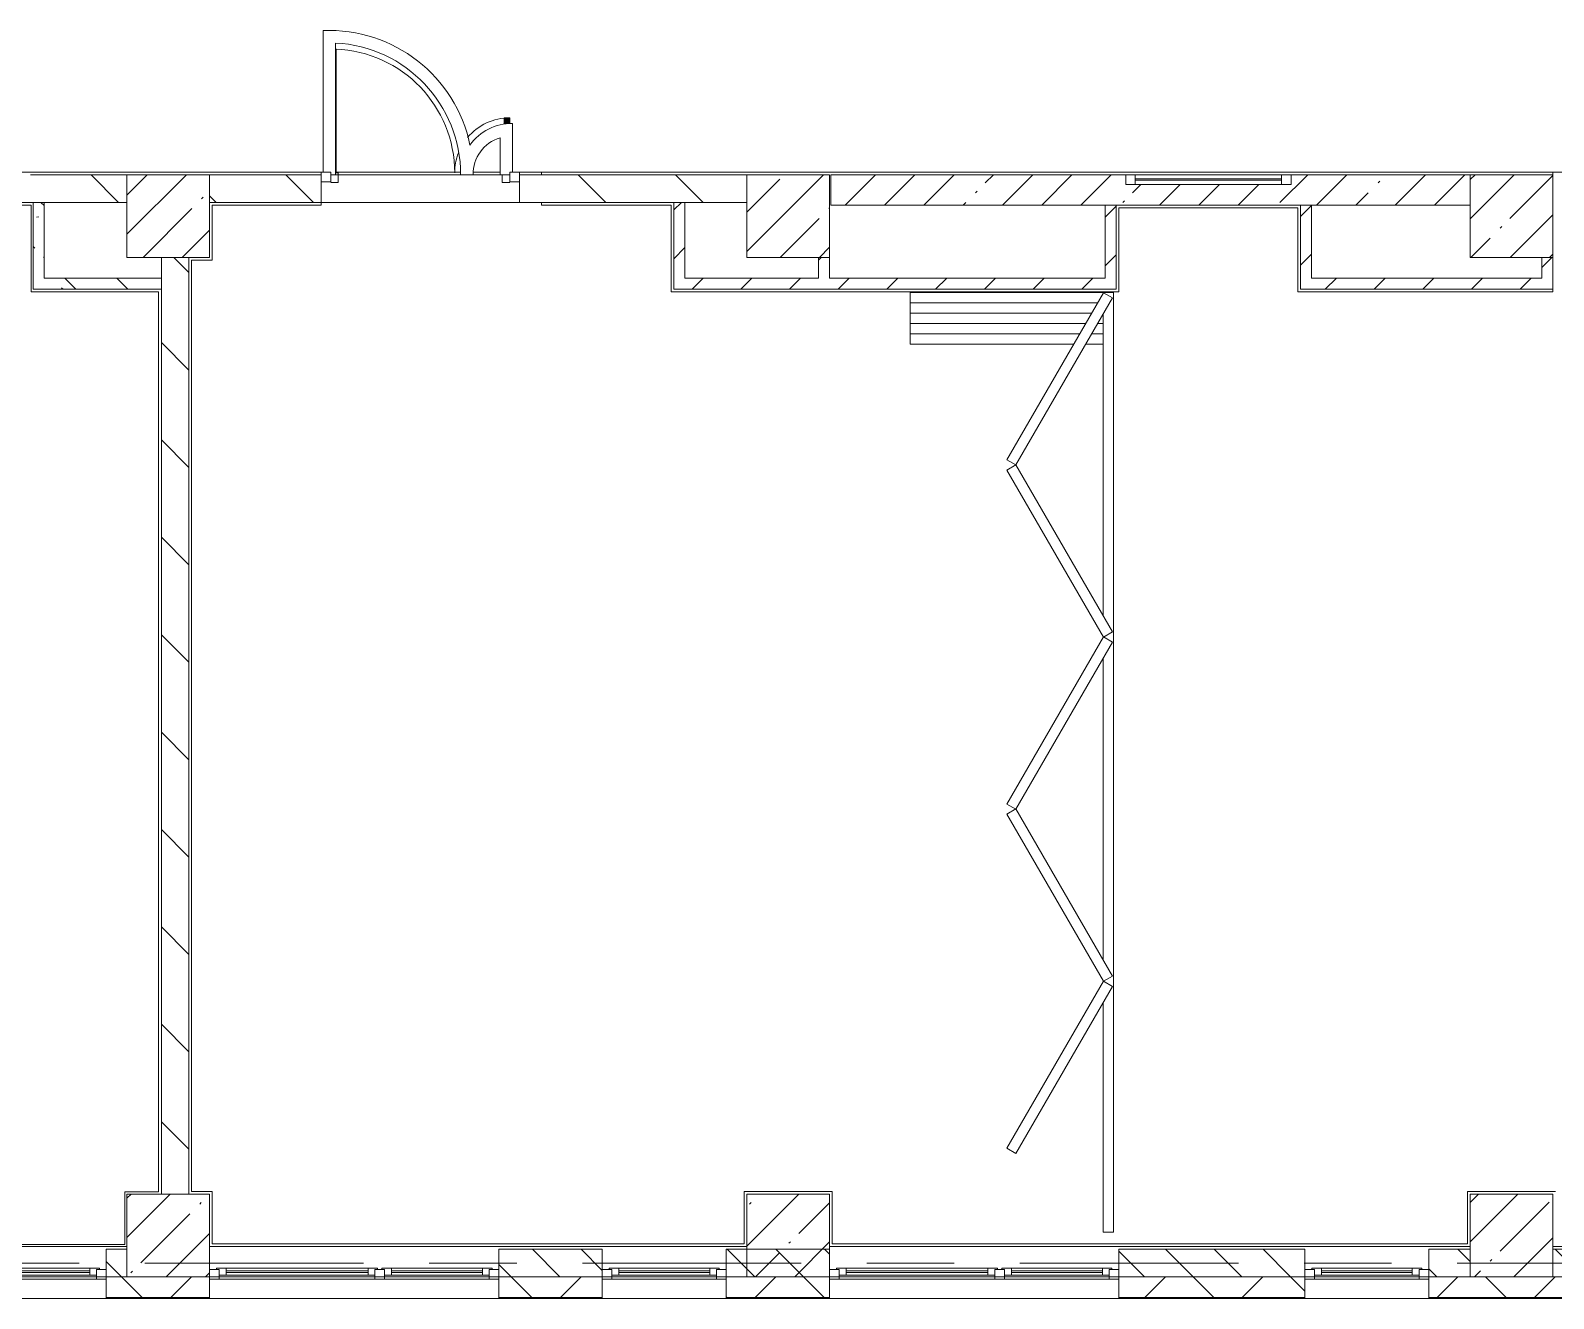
# Model space of a CAD drawing. Header units: millimetres. Extents: x 35224 to 234359, y -8553 to 29000.
# Drawn here: x 118809 to 129864, y -258 to 8948 of the extents above; entities that cross this region are included whole.
import ezdxf

# ---------------------------------------------------------------- set-up
doc = ezdxf.new("R2010")
doc.units = ezdxf.units.MM
doc.linetypes.add('Осевая', pattern=[3175, 635, -476.25, 1587.5, -476.25])
for name, color, linetype, lineweight, true_color in [('A-DETL-GENF-3', 7, 'Continuous', 5, 0xaaaaaa), ('A-DOOR-2', 7, 'Continuous', 5, 0xaaaaaa), ('A-DOOR-3', 7, 'Continuous', 5, 0xe2e2e2), ('A-DOOR-FRAM-3', 7, 'Continuous', 5, 0xaaaaaa), ('A-FLOR-2', 7, 'Continuous', 5, 0xaaaaaa), ('I-WALL-4', 7, 'Continuous', 5, 0x787878)]:
    doc.layers.add(name, color=color, linetype=linetype, lineweight=lineweight, true_color=true_color)
for name, color, linetype, lineweight in [('A-GLAZ-1', 7, 'Continuous', 5), ('A-GLAZ-CWMG-3', 7, 'Continuous', 5), ('A-WALL', 7, 'Continuous', 9), ('A-WALL-4', 7, 'Continuous', 5), ('I-WALL-3', 7, 'Continuous', 5), ('S-COLS-1', 7, 'Continuous', 5), ('Оси-2', 7, 'Осевая', 9)]:
    doc.layers.add(name, color=color, linetype=linetype, lineweight=lineweight)
pattern_1 = [(135, (107348.7, 0), (-353.553, -353.553), [])]
pattern_2 = [(45, (107348.7, 0), (-176.7767, 176.7767), [])]
pattern_3 = [(135, (107348.7, 0), (-377.17, -377.17), [533.4, -88.9, 17.78, -88.9]), (135, (107348.7, 376.94), (-377.17, -377.17), []), (50, (107348.7, 0), (637.645, -55.787), [66.675, -733.425]), (355, (107348.7, 0), (-123.35, 668.7), [53.34, -586.74]), (100.451, (107401.8, -4.65), (514.3, 612.908), [56.665, -623.315]), (46.184, (107348.7, 177.8), (948.776, -147.15), [100.01, -1100.14]), (96.636, (107427.8, 165.5), (830.91, 865.997), [85, -934.97]), (351.184, (107348.7, 177.8), (830.92, 865.99), [80.01, -880.11]), (21, (107437.6, 133.35), (530.65, -357.928), [66.675, -733.425]), (326, (107437.6, 133.35), (216.308, 644.658), [53.34, -586.74]), (71.451, (107481.8, 103.5), (746.96, 286.724), [56.665, -623.315]), (37.5, (107348.7, 0), (10.8105, 295.9426), [16.764, -562.864, 16.764, -578.866, -588.962]), (37.5, (107348.7, 0), (10.8105, 295.9426), [-1175.258, 16.764, -572.198]), (7.5, (107348.7, 0), (233.869, 350.632), [16.764, -322.834, 16.764, -549.529, -224.472]), (7.5, (107348.7, 0), (233.869, 350.632), [-905.891, 16.764, -207.708]), (327.5, (107150.44, 0), (474.568, -20.0513), [16.764, -205.486, 16.764, -676.656, -920.115]), (327.5, (107150.44, 0), (474.568, -20.0513), [-915.67, 16.764, -903.351]), (317.5, (107061.54, 0), (518.452, 88.993), [16.764, -272.161, 16.764, -443.738, -653.415]), (317.5, (107061.54, 0), (518.452, 88.993), [-749.427, 16.764, -636.65])]
pattern_4 = [(45, (107348.7, 0), (-285.123, 285.123), []), (45, (107633.8, 0), (-285.123, 285.123), [504.031, -100.806, 16.764, -84.042])]

# ---------------------------------------------------------------- blocks, each defined once
blk = doc.blocks.new('120_Окно_СКБ_1Ст - 120_Окно_СКБ_1Ст 900х2500_h_-22445987-3_7_2_птичка')
at = {"layer": 'A-GLAZ-1'}
for p, q in [((-450, -127), (-450, -57)), ((-450, -57), (-380, -57)), ((450, -57), (-450, -57)), ((-380, -57), (-380, -127)), ((380, -87), (-380, -87)), ((-380, -87), (-380, -127)), ((-330, -137), (-330, -87)), ((-330, -107), (330, -107)), ((330, -137), (330, -87)), ((380, -127), (380, -57)), ((380, -57), (450, -57)), ((380, -127), (380, -87)), ((450, -57), (450, -127)), ((-380, -127), (-450, -127)), ((-450, -127), (-400, -127)), ((-380, -127), (-400, -127)), ((-400, -127), (-400, -137)), ((-400, -137), (400, -137)), ((400, -137), (-400, -137)), ((330, -117), (-330, -117)), ((450, -127), (380, -127)), ((400, -127), (380, -127)), ((400, -127), (450, -127)), ((400, -137), (400, -127))]:
    blk.add_line(p, q, dxfattribs=at)
blk = doc.blocks.new('120_Окно_СКБ_2Ст - 120_Окно_СКБ_2Ст 2100х2500 _мал створка СЛЕВА_-V118-3_7_2_птичка')
at = {"layer": 'A-GLAZ-1'}
for p, q in [((-1050, -127), (-1050, -57)), ((-1050, -57), (-980, -57)), ((1050, -57), (-1050, -57)), ((-980, -57), (-980, -127)), ((-220, -87), (-980, -87)), ((-980, -87), (-980, -127)), ((-930, -137), (-930, -87)), ((-930, -107), (-270, -107)), ((-270, -137), (-270, -87)), ((-220, -127), (-220, -57)), ((-220, -57), (-150, -57)), ((-220, -127), (-220, -87)), ((-150, -57), (-150, -127)), ((980, -87), (-150, -87)), ((-150, -87), (-150, -127)), ((-100, -137), (-100, -87)), ((-100, -107), (930, -107)), ((930, -137), (930, -87)), ((980, -127), (980, -57)), ((980, -57), (1050, -57)), ((980, -127), (980, -87)), ((1050, -57), (1050, -127)), ((-980, -127), (-1050, -127)), ((-1050, -127), (-1000, -127)), ((-980, -127), (-1000, -127)), ((-1000, -127), (-1000, -137)), ((-1000, -137), (-200, -137)), ((-200, -137), (-1000, -137)), ((-270, -117), (-930, -117)), ((-150, -127), (-220, -127)), ((-200, -127), (-220, -127)), ((-200, -127), (-170, -127)), ((-200, -137), (-200, -127)), ((-150, -127), (-170, -127)), ((-170, -127), (-170, -137)), ((-170, -137), (1000, -137)), ((1000, -137), (-170, -137)), ((930, -117), (-100, -117)), ((1050, -127), (980, -127)), ((1000, -127), (980, -127)), ((1000, -127), (1050, -127)), ((1000, -137), (1000, -127))]:
    blk.add_line(p, q, dxfattribs=at)
blk = doc.blocks.new('120_Окно_СКБ_1Ст - 120_Окно_СКБ_1Ст 900х2500_h_-20664874-3_7_2_птичка')
at = {"layer": 'A-GLAZ-1'}
for p, q in [((-450, -127), (-450, -57)), ((-450, -57), (-380, -57)), ((450, -57), (-450, -57)), ((-380, -57), (-380, -127)), ((380, -87), (-380, -87)), ((-380, -87), (-380, -127)), ((-330, -137), (-330, -87)), ((-330, -107), (330, -107)), ((330, -137), (330, -87)), ((380, -127), (380, -57)), ((380, -57), (450, -57)), ((380, -127), (380, -87)), ((450, -57), (450, -127)), ((-380, -127), (-450, -127)), ((-450, -127), (-400, -127)), ((-380, -127), (-400, -127)), ((-400, -127), (-400, -137)), ((-400, -137), (400, -137)), ((400, -137), (-400, -137)), ((330, -117), (-330, -117)), ((450, -127), (380, -127)), ((400, -127), (380, -127)), ((400, -127), (450, -127)), ((400, -137), (400, -127))]:
    blk.add_line(p, q, dxfattribs=at)
blk = doc.blocks.new('DOR__перегородка__Прямоугольная - ТП-3_ Вн_ДПГ_6820х3300h-19315679-3_7_2_птичка')
at = {"layer": 'A-DOOR-2'}
for p, q in [((6445, 1474), (6820, 1474)), ((6445, 1474), (6445, 288)), ((6520, 1474), (6520, 244)), ((6595, 1474), (6595, 201)), ((6670, 1474), (6670, 158)), ((6745, 1474), (6745, 114)), ((6820, 1474), (6820, 0)), ((6445, 201), (6445, 75)), ((6520, 158), (6520, 75)), ((6595, 114), (6595, 75)), ((0, 75), (0, 0)), ((0, 75), (1664, 75)), ((0, 0), (6820, 0)), ((1814, 75), (1827, 75)), ((1977, 75), (4164, 75)), ((4314, 75), (4325, 75)), ((4475, 75), (6663, 75)), ((6813, 75), (6820, 75))]:
    blk.add_line(p, q, dxfattribs=at)
at = {"layer": 'A-DOOR-FRAM-3'}
for p, q in [((570, 707), (608, 772)), ((1783, 7), (570, 707)), ((608, 772), (1820, 72)), ((1821, 72), (3033, 772)), ((3071, 707), (1858, 7)), ((3033, 772), (3071, 707)), ((3070, 707), (3107, 772)), ((4282, 7), (3070, 707)), ((3107, 772), (4320, 72)), ((4319, 72), (5532, 772)), ((5569, 707), (4357, 7)), ((5532, 772), (5569, 707)), ((5569, 707), (5607, 772)), ((6781, 7), (5569, 707)), ((5607, 772), (6819, 72)), ((1820, 72), (1783, 7)), ((1858, 7), (1821, 72)), ((4320, 72), (4282, 7)), ((4357, 7), (4319, 72)), ((6819, 72), (6781, 7))]:
    blk.add_line(p, q, dxfattribs=at)
blk = doc.blocks.new('BSC_Колонна _Прямоугольная - 600х600-V216-3_7_2_птичка')
at = {"layer": 'S-COLS-1'}
h = blk.add_hatch(dxfattribs=at)
h.set_pattern_fill('FP_154', color=256, style=0, pattern_type=2)
h.set_pattern_definition([(45, (-22210, -7600), (-285.123, 285.123), []), (45, (-21924.88, -7600), (-285.123, 285.123), [504.031, -100.806, 16.764, -84.042])])
h.paths.add_polyline_path([(-300, -300), (300, -300), (300, 300), (-300, 300), (-300, 150)])
for p, q in [((300, 300), (-300, 300)), ((-300, 300), (-300, -300)), ((300, -300), (300, 300)), ((-300, -300), (300, -300))]:
    blk.add_line(p, q, dxfattribs=at)
blk = doc.blocks.new('BSC_Колонна _Прямоугольная - 600х600-V217-3_7_2_птичка')
at = {"layer": 'S-COLS-1'}
h = blk.add_hatch(dxfattribs=at)
h.set_pattern_fill('FP_155', color=256, style=0, pattern_type=2)
h.set_pattern_definition([(45, (-22210, -200), (-285.123, 285.123), []), (45, (-21924.88, -200), (-285.123, 285.123), [504.031, -100.806, 16.764, -84.042])])
h.paths.add_polyline_path([(-300, -300), (300, -300), (300, 300), (-300, 300)])
for p, q in [((300, 300), (-300, 300)), ((-300, 300), (-300, -300)), ((300, -300), (300, 300)), ((-300, -300), (300, -300))]:
    blk.add_line(p, q, dxfattribs=at)
blk = doc.blocks.new('BSC_Колонна _Прямоугольная - 600х600-20441433-3_7_2_птичка')
at = {"layer": 'S-COLS-1'}
h = blk.add_hatch(dxfattribs=at)
h.set_pattern_fill('FP_164', color=256, style=0, pattern_type=2)
h.set_pattern_definition([(45, (-12460, -7600), (-285.123, 285.123), []), (45, (-12174.88, -7600), (-285.123, 285.123), [504.031, -100.806, 16.764, -84.042])])
h.paths.add_polyline_path([(-300, -300), (300, -300), (300, 300), (-300, 300), (-300, 150)])
for p, q in [((300, 300), (-300, 300)), ((-300, 300), (-300, -300)), ((300, -300), (300, 300)), ((-300, -300), (300, -300))]:
    blk.add_line(p, q, dxfattribs=at)
blk = doc.blocks.new('BSC_Колонна _Прямоугольная - 600х600-V226-3_7_2_птичка')
at = {"layer": 'S-COLS-1'}
h = blk.add_hatch(dxfattribs=at)
h.set_pattern_fill('FP_165', color=256, style=0, pattern_type=2)
h.set_pattern_definition([(45, (-16960, -7600), (-285.123, 285.123), []), (45, (-16674.88, -7600), (-285.123, 285.123), [504.031, -100.806, 16.764, -84.042])])
h.paths.add_polyline_path([(-300, -300), (300, -300), (300, 300), (-300, 300)])
for p, q in [((300, 300), (-300, 300)), ((-300, 300), (-300, -300)), ((300, -300), (300, 300)), ((-300, -300), (300, -300))]:
    blk.add_line(p, q, dxfattribs=at)
blk = doc.blocks.new('120_Окно_СКБ_1Ст - 120_Окно_СКБ_1Ст 400х1200 EI30-24228621-3_7_2_птичка')
at = {"layer": 'A-GLAZ-1'}
for p, q in [((-600, 40), (-600, 110)), ((-600, 110), (-530, 110)), ((600, 110), (-600, 110)), ((-530, 40), (-600, 40)), ((-600, 40), (600, 40)), ((-530, 110), (-530, 40)), ((530, 80), (-530, 80)), ((530, 70), (-530, 70)), ((530, 40), (530, 110)), ((530, 110), (600, 110)), ((600, 40), (530, 40)), ((600, 110), (600, 40))]:
    blk.add_line(p, q, dxfattribs=at)
blk = doc.blocks.new('Прямоугольный импост - 50 x 70 мм-31927764-3_7_2_птичка')
at = {"layer": 'A-GLAZ-CWMG-3'}
for p, q in [((-70, 35), (0, 35)), ((-70, -35), (-70, 35)), ((0, 35), (0, -35)), ((0, -35), (-70, -35))]:
    blk.add_line(p, q, dxfattribs=at)
blk = doc.blocks.new('Дверь_Витражная_остекление_ - ДВН_ДАО_Главный вход_1200 в свету Д-22 _п_-31928779-3_7_2_птичка')
at = {"layer": 'A-DOOR-3'}
for points in [[(-615, 30), (-610, 30), (-615, 930)], [(610, 384), (650, 388), (650, 430), (610, 430), (610, 388)]]:
    blk.add_hatch(color=256, dxfattribs=at).paths.add_polyline_path(points)
at = {"layer": 'A-DETL-GENF-3'}
for p, q in [((-610, 30), (-610, 930)), ((650, 430), (610, 430)), ((610, 430), (610, 384)), ((650, 387), (650, 430)), ((-595, 30), (-615, 30)), ((-595, -40), (-595, 30)), ((595, -40), (595, 16)), ((-650, -40), (-595, -40)), ((650, -40), (595, -40))]:
    blk.add_line(p, q, dxfattribs=at)
at = {"layer": 'A-DOOR-2'}
blk.add_line((650, 430), (650, 387), dxfattribs=at)
for centre, radius, start, end in [((-650, 30), 900, 360, 87.7416), ((650, 30), 400, 90, 140.1159), ((650, 30), 400, 158.7261, 180)]:
    blk.add_arc(centre, radius, start, end, dxfattribs=at)
blk = doc.blocks.new('Прямоугольный импост - 50 x 70 мм-31701779-3_7_2_птичка')
at = {"layer": 'A-GLAZ-CWMG-3'}
for p, q in [((0, 35), (-70, 35)), ((-70, 35), (-70, -35)), ((0, -35), (0, 35)), ((-70, -35), (0, -35))]:
    blk.add_line(p, q, dxfattribs=at)

msp = doc.modelspace()

# ---------------------------------------------------------------- hatches: boundary and pattern name
at = {"layer": 'A-WALL-4'}
h = msp.add_hatch(dxfattribs=at)
h.set_pattern_fill('FP_91', color=256, style=0, pattern_type=2)
h.set_pattern_definition([(135, (107348.7, 0), (-176.7767, -176.7767), [])])
h.paths.add_polyline_path([(139458.7, -100), (139458.7, 100), (138231.5, 100), (138231.5, -100), (139048.1, -100)])
h.paths.add_polyline_path([(145338.7, -100), (145338.7, 100), (144771.7, 100), (144771.7, -100)])
h.paths.add_polyline_path([(137183.7, -100), (137331.5, -100), (137331.5, 100), (137158.4, 100), (137158.4, -100)])
h.paths.add_polyline_path([(143709.1, -100), (143871.7, -100), (143871.7, 100), (143318.7, 100), (143318.7, -100)])
h.paths.add_polyline_path([(140958.7, -100), (141218.7, -100), (141218.7, 100), (140958.7, 100), (140958.7, 39.5)])
h.paths.add_polyline_path([(126708.7, -100), (128058.7, -100), (128058.7, 100), (126708.7, 100)])
h.paths.add_polyline_path([(124132.8, -100), (124608.7, -100), (124608.7, 100), (123858.7, 100), (123858.7, -100)])
h.paths.add_polyline_path([(132522.6, -100), (132908.7, -100), (132908.7, 100), (132158.7, 100), (132158.7, -100)])
h.paths.add_polyline_path([(130058.7, -100), (130058.7, 100), (129858.7, 100), (129858.7, -100)])
h.paths.add_polyline_path([(133758.4, -100), (133758.4, 100), (133508.7, 100), (133508.7, -100)])
h.paths.add_polyline_path([(122958.7, -100), (122958.7, 100), (122208.7, 100), (122208.7, -100)])
h.paths.add_polyline_path([(128958.7, -100), (129258.7, -100), (129258.7, 100), (128958.7, 100)])
h.paths.add_polyline_path([(118458.7, -100), (118458.7, 100), (117708.4, 100), (117708.4, -100)])
h.paths.add_polyline_path([(119358.7, -100), (119508.7, -100), (119508.7, 100), (119358.7, 100)])
h.paths.add_polyline_path([(115008.7, -100), (115008.7, 100), (114178.7, 100), (114178.7, -100), (114810.8, -100)])
h = msp.add_hatch(dxfattribs=at)
h.set_pattern_fill('FP_93', color=256, style=0, pattern_type=2)
h.set_pattern_definition([(45, (107348.7, 0), (-353.5534, 353.5534), []), (135, (107348.7, 0), (-353.5534, -353.5534), [])])
h.paths.add_polyline_path([(140912.5, -250), (141218.7, -250), (141218.7, -100), (140358.7, -100), (140358.7, -250)])
h.paths.add_polyline_path([(145658.8, -250), (145658.8, -100), (144771.7, -100), (144771.7, -250), (145573.5, -250)])
h.paths.add_polyline_path([(137331.5, -250), (137331.5, -100), (136558.4, -100), (136558.4, -250), (137183.7, -250)])
h.paths.add_polyline_path([(138231.5, -250), (139458.7, -250), (139458.7, -100), (138231.5, -100)])
h.paths.add_polyline_path([(143709.1, -250), (143871.7, -250), (143871.7, -100), (143318.7, -100), (143318.7, -250)])
h.paths.add_polyline_path([(133454.9, -250), (133758.4, -250), (133758.4, -100), (132158.7, -100), (132158.7, -250), (132522.6, -250)])
h.paths.add_polyline_path([(128058.7, -250), (128058.7, -100), (126708.7, -100), (126708.7, -250), (126929.4, -250)])
h.paths.add_polyline_path([(128958.7, -250), (130058.7, -250), (130058.7, -100), (128958.7, -100)])
h.paths.add_polyline_path([(122208.7, -250), (122958.7, -250), (122958.7, -100), (122208.7, -100)])
h.paths.add_polyline_path([(123858.7, -250), (124608.7, -250), (124608.7, -100), (123858.7, -100)])
h.paths.add_polyline_path([(120108.7, -250), (120108.7, -100), (119358.7, -100), (119358.7, -250), (119471.8, -250)])
h.paths.add_polyline_path([(114178.7, -250), (115608.4, -250), (115608.4, -100), (114178.7, -100)])
h.paths.add_polyline_path([(117708.4, -250), (118458.7, -250), (118458.7, -100), (117708.4, -100)])
h.paths.add_polyline_path([(111078.7, -250), (111078.7, -100), (107088.7, -100), (107088.7, -250), (110149.8, -250)])
at = {"layer": 'I-WALL-3'}
h = msp.add_hatch(dxfattribs=at)
h.set_pattern_fill('FP_92', color=256, style=0, pattern_type=2)
h.set_pattern_definition(pattern_1)
h.paths.add_polyline_path([(124008.7, 7700), (124008.7, 7900), (122358, 7900), (122358, 7700), (123558.7, 7700)])
h.paths.add_polyline_path([(115008.7, 7700), (115008.7, 7900), (113878.7, 7900), (113878.7, 7700), (114459.7, 7700)])
h.paths.add_polyline_path([(115608.7, 7700), (119508.7, 7700), (119508.7, 7900), (118808.7, 7900), (118808.7, 7830), (118008.7, 7830), (118008.7, 7900), (115608.7, 7900), (115608.7, 7789.5)])
h.paths.add_polyline_path([(120918, 7700), (120918, 7900), (120108.7, 7900), (120108.7, 7700)])
h.paths.add_polyline_path([(111082, 7700), (111378.7, 7700), (111378.7, 7900), (111078.7, 7900), (111078.7, 7700)])
h = msp.add_hatch(dxfattribs=at)
h.set_pattern_fill('FP_89', color=256, style=0, pattern_type=2)
h.set_pattern_definition(pattern_4)
h.paths.add_polyline_path([(128027.7, 7680), (129258.7, 7680), (129258.7, 7900), (127958.2, 7900), (127958.2, 7830), (126758.2, 7830), (126758.2, 7900), (124618.7, 7900), (124618.7, 7680), (126929.4, 7680)])
h = msp.add_hatch(dxfattribs=at)
h.set_pattern_fill('FP_94', color=256, style=0, pattern_type=2)
h.set_pattern_definition(pattern_2)
h.paths.add_polyline_path([(123558.7, 7150), (123558.7, 7700), (123478.7, 7700), (123478.7, 7150)])
h = msp.add_hatch(dxfattribs=at)
h.set_pattern_fill('FP_94', color=256, style=0, pattern_type=2)
h.set_pattern_definition(pattern_2)
h.paths.add_polyline_path([(126688.7, 7070), (126688.7, 7680), (126608.7, 7680), (126608.7, 7070)])
h = msp.add_hatch(dxfattribs=at)
h.set_pattern_fill('FP_94', color=256, style=0, pattern_type=2)
h.set_pattern_definition(pattern_2)
h.paths.add_polyline_path([(128107.7, 7150), (128107.7, 7680), (128027.7, 7680), (128027.7, 7150)])
h = msp.add_hatch(dxfattribs=at)
h.set_pattern_fill('FP_92', color=256, style=0, pattern_type=2)
h.set_pattern_definition(pattern_1)
h.paths.add_polyline_path([(119758.7, 500), (119958.7, 500), (119958.7, 7300), (119758.7, 7300), (119758.7, 808.9)])
h = msp.add_hatch(dxfattribs=at)
h.set_pattern_fill('FP_94', color=256, style=0, pattern_type=2)
h.set_pattern_definition(pattern_2)
h.paths.add_polyline_path([(124608.7, 7150), (124608.7, 7300), (124528.7, 7300), (124528.7, 7150)])
h = msp.add_hatch(dxfattribs=at)
h.set_pattern_fill('FP_94', color=256, style=0, pattern_type=2)
h.set_pattern_definition(pattern_2)
h.paths.add_polyline_path([(129858.7, 7070), (129858.7, 7300), (129778.7, 7300), (129778.7, 7070)])
h = msp.add_hatch(dxfattribs=at)
h.set_pattern_fill('FP_94', color=256, style=0, pattern_type=2)
h.set_pattern_definition(pattern_2)
h.paths.add_polyline_path([(126608.7, 7070), (126608.7, 7150), (123478.7, 7150), (123478.7, 7070), (125065, 7070)])
h = msp.add_hatch(dxfattribs=at)
h.set_pattern_fill('FP_94', color=256, style=0, pattern_type=2)
h.set_pattern_definition(pattern_2)
h.paths.add_polyline_path([(129778.7, 7070), (129778.7, 7150), (128027.7, 7150), (128027.7, 7070), (128793.8, 7070)])
at = {"layer": 'I-WALL-4'}
h = msp.add_hatch(dxfattribs=at)
h.set_pattern_fill('FP_99', color=256, style=0, pattern_type=2)
h.set_pattern_definition(pattern_3)
h.paths.add_polyline_path([(118908.7, 7070), (118908.7, 7700), (118828.7, 7700), (118828.7, 7070)])
h = msp.add_hatch(dxfattribs=at)
h.set_pattern_fill('FP_99', color=256, style=0, pattern_type=2)
h.set_pattern_definition(pattern_3)
h.paths.add_polyline_path([(119758.7, 7070), (119758.7, 7150), (118908.7, 7150), (118908.7, 7070), (119471.8, 7070)])
at = {"layer": 'S-COLS-1'}
h = msp.add_hatch(dxfattribs=at)
h.set_pattern_fill('FP_89', color=256, style=0, pattern_type=2)
h.set_pattern_definition(pattern_4)
h.paths.add_polyline_path([(119508.7, -100), (120108.7, -100), (120108.7, 500), (119508.7, 500), (119508.7, 100)])
h = msp.add_hatch(dxfattribs=at)
h.set_pattern_fill('FP_89', color=256, style=0, pattern_type=2)
h.set_pattern_definition(pattern_4)
h.paths.add_polyline_path([(124008.7, -100), (124608.7, -100), (124608.7, 500), (124008.7, 500)])

# ---------------------------------------------------------------- linework, layer by layer
at = {"layer": 'A-FLOR-2'}
for p, q in [((120932.9, 8947.1), (120932.9, 7919)), ((121022.9, 7900), (121022.9, 8856.8)), ((122307, 7919), (122307, 8271.9)), ((122217, 8169.4), (122217, 7900)), ((120932.9, 7920), (113878.7, 7920)), ((120988, 7900), (121022.9, 7900)), ((121022.9, 7920), (121929.9, 7920)), ((121931, 7900), (122021, 7900)), ((122022.9, 7920), (122217, 7920)), ((122217, 7900), (122288, 7900)), ((122518, 7920), (122307, 7920)), ((129953.6, 7920), (122518, 7920)), ((122518, 7900), (122518, 7920)), ((129858.7, 7920), (129858.7, 7900)), ((118813.7, 7680.5), (118003.7, 7680.5)), ((118813.7, 7050.5), (118813.7, 7680.5)), ((120918, 7680), (120128.7, 7680)), ((120128.7, 7680), (120128.7, 7280)), ((120918, 7700), (120918, 7680)), ((122518, 7680), (122518, 7700)), ((123458.7, 7680), (122518, 7680)), ((123458.7, 7050), (123458.7, 7680)), ((128007.7, 7660), (126708.7, 7660)), ((126708.7, 7660), (126708.7, 7050)), ((128007.7, 7050), (128007.7, 7660)), ((120128.7, 7280), (119978.7, 7280)), ((119978.7, 7280), (119978.7, 520)), ((119738.7, 7050.5), (118813.7, 7050.5)), ((119738.7, 515.5), (119738.7, 7050.5)), ((126708.7, 7050), (123458.7, 7050)), ((129858.7, 7050), (128007.7, 7050)), ((129858.7, 7070), (129858.7, 7050)), ((119493.7, 135.5), (119493.7, 515.5)), ((119493.7, 515.5), (119738.7, 515.5)), ((119978.7, 520), (120128.7, 520)), ((120128.7, 520), (120128.7, 140)), ((123988.7, 140), (123988.7, 520)), ((123988.7, 520), (124628.7, 520)), ((124628.7, 520), (124628.7, 140)), ((129238.7, 140), (129238.7, 520)), ((129238.7, 520), (129878.7, 520)), ((115628.7, 135.5), (119493.7, 135.5)), ((120128.7, 140), (123988.7, 140)), ((124628.7, 140), (129238.7, 140))]:
    msp.add_line(p, q, dxfattribs=at)
for centre, radius, start, end in [((120976, 7903), 1045, 11.78406, 92.36409), ((120976, 7903), 955, 359.82001, 87.18541), ((122300, 7903), 369, 88.91556, 144.66492), ((122300, 7903), 279, 107.31049, 180.6161)]:
    msp.add_arc(centre, radius, start, end, dxfattribs=at)
at = {"layer": 'A-WALL'}
for p, q in [((118908.7, 7700), (118828.7, 7700)), ((123558.7, 7700), (123478.7, 7700)), ((126688.7, 7680), (126608.7, 7680)), ((128107.7, 7680), (128027.7, 7680)), ((119758.7, 7070), (119758.7, 7150)), ((119358.7, -100), (119508.7, -100)), ((122208.7, -100), (122958.7, -100)), ((123858.7, -100), (124608.7, -100)), ((126708.7, -100), (128058.7, -100)), ((128958.7, -100), (129258.7, -100)), ((129858.7, -100), (130058.7, -100)), ((119358.7, -250), (120108.7, -250)), ((119358.7, -253), (120108.7, -253)), ((122208.7, -250), (122958.7, -250)), ((122208.7, -253), (122958.7, -253)), ((123858.7, -250), (124608.7, -250)), ((123858.7, -253), (124608.7, -253)), ((126708.7, -250), (128058.7, -250)), ((126708.7, -253), (128058.7, -253)), ((128958.7, -250), (130058.7, -250)), ((128958.7, -253), (130058.7, -253))]:
    msp.add_line(p, q, dxfattribs=at)
at = {"layer": 'A-WALL-4'}
for p, q in [((119508.7, 100), (119358.7, 100)), ((119358.7, 100), (119358.7, -258)), ((119508.7, -100), (119508.7, 100)), ((122958.7, 100), (122208.7, 100)), ((122208.7, 100), (122208.7, -258)), ((122958.7, -258), (122958.7, 100)), ((124608.7, 100), (123858.7, 100)), ((123858.7, 100), (123858.7, -258)), ((124608.7, -258), (124608.7, 100)), ((128058.7, 100), (126708.7, 100)), ((126708.7, 100), (126708.7, -258)), ((128058.7, -258), (128058.7, 100)), ((129258.7, 100), (128958.7, 100)), ((128958.7, 100), (128958.7, -258)), ((130058.7, 100), (129858.7, 100)), ((118458.7, -100), (119358.7, -100)), ((119508.7, -100), (120108.7, -100)), ((120108.7, -258), (120108.7, -100)), ((122958.7, -100), (123858.7, -100)), ((124608.7, -100), (126708.7, -100)), ((128058.7, -100), (128958.7, -100)), ((107080.7, -258), (136558.4, -258))]:
    msp.add_line(p, q, dxfattribs=at)
at = {"layer": 'I-WALL-3'}
for p, q in [((119508.7, 7900), (118808.7, 7900)), ((120918, 7900), (120108.7, 7900)), ((120918, 7700), (120918, 7900)), ((121022.9, 7900), (121931, 7900)), ((122021, 7900), (122217, 7900)), ((124008.7, 7900), (122358, 7900)), ((122358, 7900), (122358, 7700)), ((126758.2, 7900), (124618.7, 7900)), ((124618.7, 7900), (124618.7, 7680)), ((129258.7, 7900), (127958.2, 7900)), ((117988.7, 7700), (118828.7, 7700)), ((118828.7, 7700), (118828.7, 7070)), ((118908.7, 7700), (119508.7, 7700)), ((118908.7, 7150), (118908.7, 7700)), ((123478.7, 7700), (120108.7, 7700)), ((123478.7, 7700), (123478.7, 7070)), ((123558.7, 7700), (124008.7, 7700)), ((123558.7, 7150), (123558.7, 7700)), ((124618.7, 7680), (126608.7, 7680)), ((126608.7, 7680), (126608.7, 7150)), ((126688.7, 7070), (126688.7, 7680)), ((126688.7, 7680), (128027.7, 7680)), ((128027.7, 7680), (128027.7, 7070)), ((128107.7, 7150), (128107.7, 7680)), ((128107.7, 7680), (129258.7, 7680)), ((119758.7, 7300), (119758.7, 7150)), ((119958.7, 500), (119958.7, 7300)), ((124528.7, 7300), (124528.7, 7150)), ((124608.7, 7150), (124608.7, 7300)), ((129778.7, 7300), (129778.7, 7150)), ((129858.7, 7070), (129858.7, 7300)), ((119758.7, 7150), (118908.7, 7150)), ((124528.7, 7150), (123558.7, 7150)), ((126608.7, 7150), (124608.7, 7150)), ((129778.7, 7150), (128107.7, 7150)), ((118828.7, 7070), (119758.7, 7070)), ((119758.7, 7070), (119758.7, 500)), ((123478.7, 7070), (126688.7, 7070)), ((128027.7, 7070), (129858.7, 7070)), ((119758.7, 500), (119958.7, 500)), ((115608.7, 120), (119508.7, 120)), ((120108.7, 120), (124008.7, 120)), ((124608.7, 120), (129258.7, 120)), ((129858.7, 120), (132180, 120)), ((122208.7, -100), (120108.7, -100))]:
    msp.add_line(p, q, dxfattribs=at)
at = {"layer": 'S-COLS-1'}
for p, q in [((119758.7, 500), (119508.7, 500)), ((119508.7, 500), (119508.7, 100)), ((119958.7, 500), (119758.7, 500)), ((120108.7, 500), (119958.7, 500)), ((120108.7, -100), (120108.7, 500)), ((124608.7, 500), (124008.7, 500)), ((124008.7, 500), (124008.7, -100)), ((124608.7, -100), (124608.7, 500)), ((119508.7, 100), (119508.7, -100)), ((119508.7, -100), (120108.7, -100)), ((124008.7, -100), (124608.7, -100))]:
    msp.add_line(p, q, dxfattribs=at)
at = {"layer": 'Оси-2'}
msp.add_line((115353.2, 0), (133608.7, 0), dxfattribs=at)

# ---------------------------------------------------------------- block references
at = {"layer": 'A-DOOR-2'}
msp.add_blockref('Дверь_Витражная_остекление_ - ДВН_ДАО_Главный вход_1200 в свету Д-22 _п_-31928779-3_7_2_птичка', (121638, 7884), dxfattribs=at)
at = {"layer": 'A-DOOR-2', "rotation": 89.99999999999955}
msp.add_blockref('DOR__перегородка__Прямоугольная - ТП-3_ Вн_ДПГ_6820х3300h-19315679-3_7_2_птичка', (126668.7, 225), dxfattribs=at)
at = {"layer": 'A-GLAZ-1'}
msp.add_blockref('120_Окно_СКБ_1Ст - 120_Окно_СКБ_1Ст 400х1200 EI30-24228621-3_7_2_птичка', (127358.2, 7790), dxfattribs=at)
at = {"layer": 'A-GLAZ-1', "rotation": 180}
for name, p in [('120_Окно_СКБ_1Ст - 120_Окно_СКБ_1Ст 900х2500_h_-22445987-3_7_2_птичка', (118908.7, -175)), ('120_Окно_СКБ_2Ст - 120_Окно_СКБ_2Ст 2100х2500 _мал створка СЛЕВА_-V118-3_7_2_птичка', (121158.7, -175)), ('120_Окно_СКБ_1Ст - 120_Окно_СКБ_1Ст 900х2500_h_-22445987-3_7_2_птичка', (123408.7, -175)), ('120_Окно_СКБ_2Ст - 120_Окно_СКБ_2Ст 2100х2500 _мал створка СЛЕВА_-V118-3_7_2_птичка', (125658.7, -175)), ('120_Окно_СКБ_1Ст - 120_Окно_СКБ_1Ст 900х2500_h_-20664874-3_7_2_птичка', (128508.7, -175))]:
    msp.add_blockref(name, p, dxfattribs=at)
at = {"layer": 'A-GLAZ-CWMG-3', "rotation": 180}
msp.add_blockref('Прямоугольный импост - 50 x 70 мм-31701779-3_7_2_птичка', (120918, 7884), dxfattribs=at)
at = {"layer": 'A-GLAZ-CWMG-3', "extrusion": (0, 0, -1), "rotation": 180}
msp.add_blockref('Прямоугольный импост - 50 x 70 мм-31927764-3_7_2_птичка', (-122358, 7884), dxfattribs=at)
at = {"layer": 'S-COLS-1'}
for name, p in [('BSC_Колонна _Прямоугольная - 600х600-20441433-3_7_2_птичка', (119808.7, 7600)), ('BSC_Колонна _Прямоугольная - 600х600-V226-3_7_2_птичка', (124308.7, 7600)), ('BSC_Колонна _Прямоугольная - 600х600-V216-3_7_2_птичка', (129558.7, 7600)), ('BSC_Колонна _Прямоугольная - 600х600-V217-3_7_2_птичка', (129558.7, 200))]:
    msp.add_blockref(name, p, dxfattribs=at)

doc.saveas('drawing.dxf')
